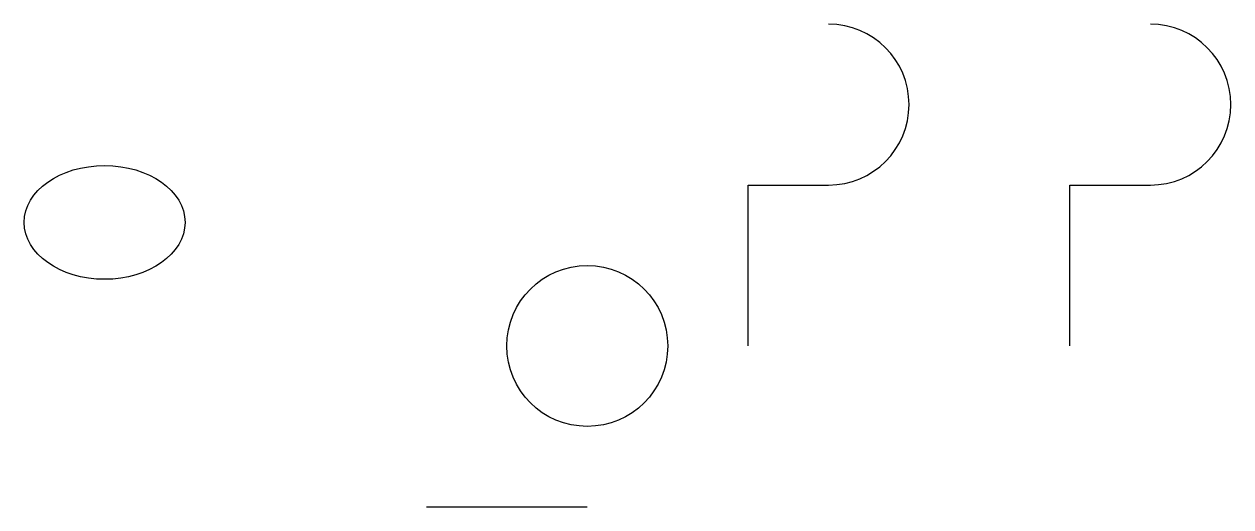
# Model space of a CAD drawing. Header units: millimetres. Extents: x -50 to 100, y 0 to 60.
import ezdxf

# ---------------------------------------------------------------- set-up
doc = ezdxf.new("R2010")
doc.units = ezdxf.units.MM
doc.header["$MEASUREMENT"] = 0

msp = doc.modelspace()

# ---------------------------------------------------------------- linework, layer by layer
msp.add_line((0, 0, 10), (20, 0, 10))
for points, elevation in [([(40, 20), (40, 40), (50, 40, 1), (50, 60, -2.414214)], 25), ([(80, 20), (80, 40), (90, 40, 1), (90, 60, -2.414214)], -25)]:
    msp.add_lwpolyline(points, format="xyb", dxfattribs=dict(elevation=elevation))
at = {"extrusion": (0, -0.707107, 0.707107)}
msp.add_circle((-40, 50), 10, dxfattribs=at)
msp.add_circle((20, 20), 10)

doc.saveas('drawing.dxf')
